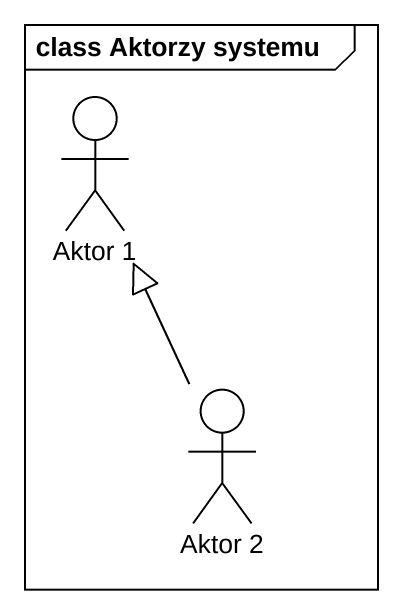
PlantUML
@startuml
mainframe class Aktorzy systemu
actor "Aktor 1" as Aktor_1
actor "Aktor 2" as Aktor_2
Aktor_2 -up-|> Aktor_1
@enduml
